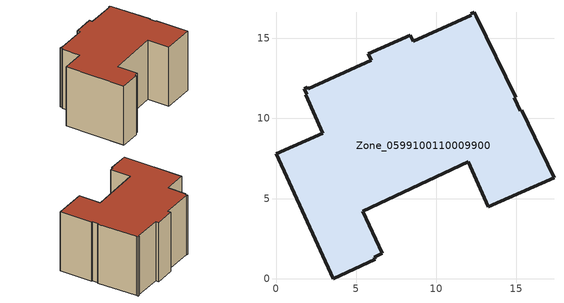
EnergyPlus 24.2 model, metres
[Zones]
Zone_0599100110009900
 floor ground (C_G): 6.13,1.33 6.18,1.2 3.58,0 0,7.8 2.91,9.09 1.85,11.47 1.92,11.51 1.77,11.87 1.96,11.95 2,11.86 5.94,13.64 5.76,14.04 8.38,15.21 8.56,14.8 12.18,16.43 12.14,16.52 12.37,16.63 12.49,16.37 14.95,11.32 14.87,11.29 15.25,10.48 15.34,10.5 17.34,6.31 13.25,4.48 11.99,7.31 5.41,4.23 6.63,1.59 z0
 wall outside (C_F): 14.87,11.29 14.95,11.32 12.49,16.37 12.37,16.63 12.14,16.52 12.18,16.43 8.56,14.8 8.38,15.21 5.76,14.04 5.94,13.64 2,11.86 1.96,11.95 1.77,11.87 1.92,11.51 1.85,11.47 2.91,9.09 0,7.8 3.58,0 6.18,1.2 6.13,1.33 6.63,1.59 5.41,4.23 11.99,7.31 13.25,4.48 17.34,6.31 15.34,10.5 15.25,10.48 14.87,11.29 z0:8.79
 roof outside (C_R): 11.99,7.31 13.25,4.48 17.34,6.31 15.34,10.5 15.25,10.48 14.87,11.29 14.95,11.32 12.49,16.37 12.37,16.63 12.14,16.52 12.18,16.43 8.56,14.8 8.38,15.21 5.76,14.04 5.94,13.64 2,11.86 1.96,11.95 1.77,11.87 1.92,11.51 1.85,11.47 2.91,9.09 0,7.8 3.58,0 6.18,1.2 6.13,1.33 6.63,1.59 5.41,4.23 z8.79
[BUILDING]
Pand.0599100110009900: North Axis=0; Terrain=City; Loads Convergence Tolerance Value=0.04; Temperature Convergence Tolerance Value=0.4; Solar Distribution=FullExterior; Maximum Number of Warmup Days=25; Minimum Number of Warmup Days=1
[Site:Location]
Rotterdam.The.Hague.AP_ZH_NLD Design_Conditions: Latitude=51.96; Longitude=4.45; Time Zone=1; Elevation=-4.5
[SITE:GROUNDTEMPERATURE:BUILDINGSURFACE]
18, 18, 18, 18, 18, 18, 18, 18, 18, 18, 18, 18
[MATERIAL] Thermal Absorptance=0.9; Solar Absorptance=0.7; Visible Absorptance=0.7
Name | Roughness | Thickness | Conductivity | Density | Specific Heat
G.D.2015-2018 | MediumSmooth | 0.15 | 0.0428571 | 540 | 1210
F.D.2015-2018 | Rough | 0.3 | 0.0666667 | 1920 | 840
R.D.2015-2018 | MediumRough | 0.2 | 0.0333333 | 1500 | 1000
[CONSTRUCTION]
C_G: G.D.2015-2018
C_F: F.D.2015-2018
C_R: R.D.2015-2018
[ZONE]
Zone_0599100110009900: Type=1; Multiplier=1; Ceiling Height=Autocalculate; Volume=Autocalculate; Floor Area=autocalculate; Part of Total Floor Area=Yes
[ZONEINFILTRATION:DESIGNFLOWRATE]
Infil_Zone_0599100110009900: Zone or ZoneList or Space or SpaceList=Zone_0599100110009900; Schedule=AlwaysOn; Design Flow Rate Calculation Method=Flow/Area; Flow Rate per Floor Area=0.0021; Constant Term Coefficient=1; Temperature Term Coefficient=0; Velocity Term Coefficient=0; Velocity Squared Term Coefficient=0
[HVACTEMPLATE:ZONE:IDEALLOADSAIRSYSTEM]
Zone_0599100110009900: Maximum Heating Supply Air Temperature=50; Minimum Cooling Supply Air Temperature=13; Maximum Heating Supply Air Humidity Ratio=0.0156; Minimum Cooling Supply Air Humidity Ratio=0.0077; Heating Limit=NoLimit; Cooling Limit=NoLimit; Dehumidification Control Type=ConstantSensibleHeatRatio; Cooling Sensible Heat Ratio=0.7; Dehumidification Setpoint=60; Humidification Control Type=None; Humidification Setpoint=30; Outdoor Air Method=None; Outdoor Air Flow Rate per Person=0.00944; Outdoor Air Flow Rate per Zone Floor Area=0; Outdoor Air Flow Rate per Zone=0; Demand Controlled Ventilation Type=None; Outdoor Air Economizer Type=NoEconomizer; Heat Recovery Type=None; Sensible Heat Recovery Effectiveness=0.7; Latent Heat Recovery Effectiveness=0.65
[ZONECONTROL:THERMOSTAT]
ThermostatControl_Zone_0599100110009900: Zone or ZoneList=Zone_0599100110009900; Control Type Schedule=DualSetpointControlType; Control 1=Thermostat_Zone_0599100110009900; Temperature Difference Between Cutout And Setpoint=0
[THERMOSTATSETPOINT:DUALSETPOINT]
Thermostat_Zone_0599100110009900: Heating Setpoint Temperature Schedule=HeatingSetpoint_Zone_0599100110009900; Cooling Setpoint Temperature Schedule=CoolingSetpoint_Zone_0599100110009900
[SCHEDULE:COMPACT]
HeatingSetpoint_Zone_0599100110009900: Through: 12/31, For: AllDays, Until: 24:00, 21
CoolingSetpoint_Zone_0599100110009900: Through: 12/31, For: AllDays, Until: 24:00, 24
DualSetpointControlType: Through: 12/31, For: AllDays, Until: 24:00, 4
AlwaysOn: Through: 12/31, For: AllDays, Until: 24:00, 1
